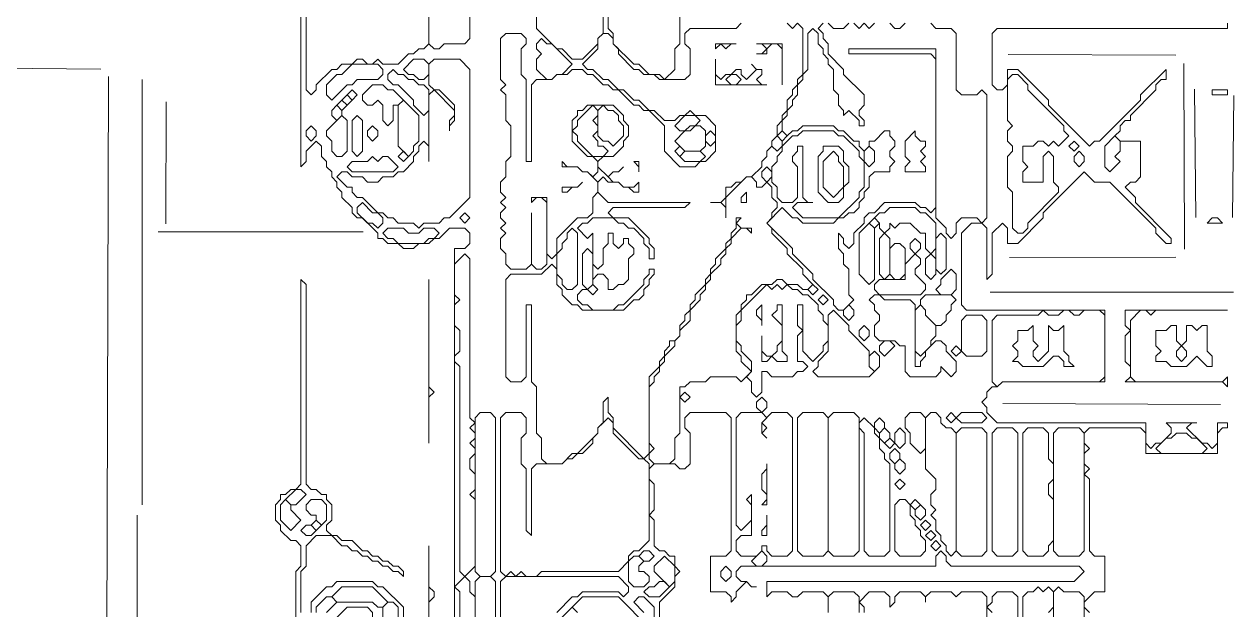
# Model space of a CAD drawing. Extents: x 10 to 1971, y 11 to 1392.
# Drawn here: x 1306.9 to 1543.2, y 693.5 to 807.8 of the extents above; entities that cross this region are included whole.
import ezdxf

# ---------------------------------------------------------------- set-up
doc = ezdxf.new("R2010")
doc.units = 0
for name, color, linetype, lineweight in [('RESIDUAL_GRAPHIC', 3, 'Continuous', 0), ('TRACE_CURVE', 6, 'Continuous', 0), ('TRACE_STRAIGHT', 5, 'Continuous', 0), ('TRACE_TEXT_SYMBOL', 6, 'Continuous', 0)]:
    doc.layers.add(name, color=color, linetype=linetype, lineweight=lineweight)

msp = doc.modelspace()

# ---------------------------------------------------------------- linework, layer by layer
at = {"layer": 'RESIDUAL_GRAPHIC', "color": 3}
for points in [[(1361, 827), (1361, 780), (1362, 781), (1362, 783), (1364, 785), (1365, 784), (1365, 782), (1366, 781), (1366, 780), (1367, 779), (1367, 778), (1368, 777), (1368, 776), (1369, 775), (1369, 774), (1371, 772), (1371, 771), (1372, 770), (1373, 770), (1376, 767), (1376, 766), (1377, 766), (1378, 765), (1380, 765), (1381, 764), (1383, 764), (1384, 765), (1386, 765), (1387, 766), (1388, 766), (1390, 768), (1393, 768), (1394, 767), (1394, 765), (1393, 764), (1391, 764), (1391, 687)], [(1386, 815), (1386, 804), (1385, 803), (1384, 803), (1383, 802), (1382, 802), (1380, 800), (1377, 800), (1376, 801), (1375, 800), (1374, 800)], [(1435, 813), (1435, 804), (1434, 803), (1434, 799), (1432, 797), (1431, 798), (1429, 798), (1427, 800), (1426, 800), (1422, 804), (1422, 806), (1421, 807), (1421, 810)], [(1374, 800), (1373, 801), (1372, 801), (1371, 800), (1369, 800), (1368, 799), (1367, 799), (1364, 796), (1364, 795), (1363, 794), (1362, 795), (1362, 812)], [(1419, 805), (1419, 804), (1416, 801), (1414, 801), (1412, 803), (1411, 803), (1407, 807), (1407, 812)], [(1420, 810), (1420, 806), (1419, 805)], [(1406, 761), (1405, 760), (1402, 760), (1401, 761), (1401, 763), (1400, 764), (1400, 766), (1401, 767), (1400, 768), (1401, 769), (1400, 770), (1400, 771), (1401, 772), (1400, 773), (1401, 774), (1400, 775), (1400, 777), (1401, 778), (1401, 781), (1402, 782), (1402, 788), (1401, 789), (1401, 794), (1400, 795), (1401, 796), (1400, 797), (1400, 805), (1401, 806), (1404, 806), (1405, 805), (1405, 804), (1404, 803), (1404, 798), (1405, 797), (1405, 781), (1406, 781), (1406, 796), (1407, 797), (1410, 797), (1411, 798), (1413, 798), (1414, 799), (1416, 799), (1417, 798), (1418, 798), (1420, 796), (1421, 796), (1422, 795), (1423, 795), (1426, 792), (1427, 792), (1428, 791), (1429, 791), (1432, 788), (1432, 783), (1435, 780), (1438, 780), (1439, 781), (1440, 781), (1442, 783), (1442, 788), (1440, 790), (1438, 790), (1437, 791)], [(1437, 791), (1436, 790), (1435, 790), (1434, 789), (1432, 789), (1430, 791), (1429, 791), (1427, 793), (1426, 793), (1424, 795), (1423, 795), (1421, 797), (1420, 797), (1418, 799), (1417, 799), (1416, 800), (1419, 803), (1419, 805), (1420, 806), (1421, 806), (1422, 805), (1422, 804), (1423, 803), (1423, 802), (1426, 799), (1427, 799), (1428, 798), (1430, 798), (1431, 797), (1436, 797), (1437, 798), (1437, 803), (1436, 804), (1436, 806), (1437, 807), (1446, 807), (1447, 808)], [(1456, 808), (1457, 807), (1458, 808), (1459, 807), (1459, 798), (1458, 797), (1458, 796), (1457, 795), (1457, 794), (1456, 793), (1456, 791), (1455, 790), (1455, 789), (1454, 788), (1454, 786), (1453, 785), (1453, 784), (1452, 783), (1452, 782), (1451, 781)], [(1465, 753), (1465, 754), (1461, 758), (1461, 759), (1457, 763), (1457, 764), (1452, 769), (1455, 772), (1457, 770), (1458, 770), (1459, 769), (1465, 769), (1466, 770), (1467, 770), (1468, 771), (1469, 771), (1470, 772), (1470, 773), (1471, 774), (1471, 775), (1472, 776), (1472, 778), (1473, 779), (1476, 779), (1476, 780), (1477, 781), (1476, 782), (1476, 783), (1477, 784), (1477, 785), (1476, 786), (1476, 787), (1475, 787), (1473, 785), (1472, 785), (1472, 784), (1471, 783), (1470, 784), (1470, 785), (1469, 785), (1467, 787), (1466, 787), (1465, 788), (1459, 788), (1458, 787), (1457, 787), (1456, 786), (1455, 787), (1455, 789), (1456, 790), (1456, 791), (1457, 792), (1457, 793), (1458, 794), (1458, 796), (1459, 797), (1459, 798), (1460, 799), (1460, 806), (1461, 807), (1462, 806), (1462, 804), (1463, 803), (1463, 802)], [(1462, 807), (1463, 808)], [(1463, 802), (1464, 801), (1464, 800), (1465, 799), (1465, 795), (1466, 794), (1466, 792), (1467, 791), (1467, 790), (1468, 791), (1470, 789), (1470, 788), (1471, 788), (1471, 789), (1470, 790), (1470, 791), (1471, 792), (1471, 794), (1467, 798), (1467, 799), (1464, 802), (1464, 804), (1463, 805), (1463, 806), (1462, 807)], [(1464, 808), (1465, 807), (1467, 807), (1468, 808)], [(1484, 808), (1485, 807), (1488, 807), (1489, 806), (1489, 795), (1490, 794), (1493, 794), (1494, 795), (1495, 794), (1495, 770), (1494, 769), (1493, 770), (1490, 770), (1489, 769), (1489, 767), (1488, 766), (1487, 767), (1487, 768), (1485, 770), (1485, 803), (1468, 803), (1468, 802), (1484, 802), (1485, 801), (1485, 772), (1484, 771), (1483, 772), (1482, 772), (1481, 773), (1475, 773), (1473, 771), (1472, 771), (1471, 770), (1471, 769), (1469, 767), (1469, 765), (1468, 764), (1467, 765), (1467, 766), (1466, 767), (1466, 764), (1467, 763), (1467, 761), (1468, 760), (1468, 755), (1469, 754), (1467, 752), (1466, 752), (1465, 753)], [(1469, 808), (1470, 807), (1471, 808), (1472, 807), (1473, 808)], [(1476, 808), (1477, 807), (1478, 807), (1479, 808)], [(1525, 778), (1525, 785), (1521, 785), (1520, 786), (1521, 787), (1521, 788), (1522, 789), (1523, 789), (1523, 790), (1528, 795), (1528, 796), (1529, 797), (1530, 797), (1530, 799), (1525, 794), (1525, 793), (1517, 785), (1516, 785), (1515, 784), (1507, 792), (1507, 793), (1501, 799), (1499, 799), (1499, 796), (1498, 795), (1497, 795), (1496, 796), (1496, 806), (1497, 807), (1542, 807), (1542, 808)], [(1426, 776), (1424, 776), (1423, 777), (1422, 777), (1421, 778), (1422, 779), (1423, 779), (1424, 780), (1423, 779), (1422, 779), (1421, 778), (1419, 780), (1419, 781), (1420, 782), (1422, 782), (1424, 784), (1424, 785), (1425, 786), (1425, 788), (1424, 789), (1424, 790), (1422, 792), (1417, 792), (1416, 791), (1415, 791), (1415, 790), (1414, 789), (1414, 785), (1417, 782), (1418, 782), (1419, 781), (1419, 779), (1418, 778), (1417, 779), (1416, 779), (1415, 780), (1413, 780), (1412, 781), (1412, 780), (1415, 780), (1416, 779), (1417, 779), (1419, 777), (1419, 775), (1418, 774), (1418, 771), (1417, 770), (1415, 770), (1411, 766), (1411, 763), (1410, 762), (1409, 763), (1409, 774), (1406, 774), (1406, 773), (1407, 774), (1408, 774), (1409, 773), (1409, 761), (1408, 760), (1407, 760), (1406, 761), (1406, 771), (1406, 761)], [(1451, 781), (1451, 780), (1449, 778), (1448, 778), (1447, 777), (1446, 777), (1445, 776), (1444, 776), (1444, 774), (1443, 773), (1441, 773), (1443, 773), (1444, 772), (1444, 770), (1444, 774), (1448, 778), (1449, 778), (1450, 777), (1450, 776), (1451, 776), (1452, 777), (1453, 776), (1453, 774), (1454, 773), (1454, 772), (1453, 771), (1453, 770), (1452, 769), (1453, 768), (1453, 767), (1456, 764), (1456, 763), (1459, 760), (1459, 759), (1461, 757), (1460, 756), (1459, 756), (1458, 757), (1456, 757), (1455, 758), (1454, 758), (1453, 757), (1451, 757), (1449, 755), (1448, 755), (1448, 754), (1447, 753), (1447, 752), (1446, 751), (1446, 744), (1447, 743), (1447, 742), (1449, 740), (1447, 738), (1446, 739), (1441, 739), (1440, 738), (1437, 738), (1436, 737), (1435, 737), (1435, 728), (1434, 727), (1434, 723), (1433, 722)], [(1419, 756), (1418, 757), (1418, 758), (1419, 759), (1420, 759), (1421, 758), (1421, 756), (1422, 756), (1423, 757), (1424, 757), (1425, 758), (1425, 762), (1426, 763), (1426, 764), (1425, 765), (1425, 766), (1424, 766), (1424, 765), (1423, 764), (1422, 765), (1422, 767), (1421, 767), (1421, 765), (1420, 764), (1420, 761), (1419, 760), (1418, 761), (1418, 767), (1417, 766), (1415, 768), (1416, 769), (1417, 769), (1418, 770), (1422, 770), (1423, 769), (1424, 769), (1425, 768), (1426, 768), (1428, 766), (1428, 765), (1429, 764), (1429, 762), (1430, 762), (1430, 764), (1429, 765), (1429, 766), (1425, 770), (1422, 770), (1421, 771), (1422, 772), (1436, 772), (1437, 773), (1421, 773), (1419, 775), (1419, 777), (1420, 778), (1421, 777), (1423, 777), (1424, 776), (1425, 776), (1426, 775), (1427, 775), (1427, 777), (1426, 776)], [(1525, 729), (1526, 728), (1526, 724), (1540, 724), (1540, 728), (1541, 729), (1542, 729), (1542, 730), (1540, 730), (1540, 726), (1539, 725), (1538, 726), (1537, 726), (1534, 729), (1535, 730), (1536, 730), (1530, 730), (1531, 729), (1531, 728), (1529, 726), (1528, 726), (1527, 725), (1526, 726), (1526, 730), (1497, 730), (1495, 732), (1495, 733), (1494, 734), (1495, 735), (1495, 736), (1496, 737), (1497, 737), (1498, 738), (1518, 738), (1518, 752), (1491, 752), (1490, 753), (1490, 767), (1492, 769), (1494, 769), (1495, 768), (1495, 758), (1496, 759), (1496, 767), (1498, 769), (1499, 768), (1499, 765), (1501, 765), (1506, 770), (1506, 771), (1514, 779), (1516, 777), (1519, 777), (1528, 768), (1528, 767), (1530, 765), (1531, 765), (1531, 766), (1524, 773), (1524, 774), (1522, 776), (1523, 777), (1524, 777), (1525, 778)], [(1433, 722), (1430, 722), (1429, 723), (1429, 724), (1430, 725), (1429, 726), (1429, 737), (1430, 738), (1430, 739), (1431, 740), (1431, 741), (1432, 742), (1432, 743), (1434, 745), (1434, 746), (1435, 747), (1435, 748), (1437, 750), (1437, 752), (1439, 754), (1439, 755), (1440, 756), (1440, 757), (1441, 758), (1441, 759), (1443, 761), (1443, 762), (1444, 763), (1444, 764), (1445, 765), (1445, 766), (1447, 768), (1448, 768), (1449, 767), (1449, 768), (1447, 768), (1446, 769), (1447, 770), (1446, 770), (1446, 768), (1445, 767), (1445, 766), (1444, 765), (1444, 764), (1442, 762), (1442, 761), (1441, 760), (1441, 759), (1440, 758), (1440, 757), (1438, 755), (1438, 754), (1437, 753), (1437, 752), (1436, 751), (1436, 750), (1435, 749), (1435, 747), (1434, 746), (1433, 746), (1433, 745), (1432, 744), (1432, 743), (1431, 742)], [(1431, 742), (1431, 741), (1429, 739), (1429, 724), (1428, 723), (1422, 729), (1422, 731), (1421, 732), (1421, 735), (1420, 734), (1420, 730), (1419, 729), (1419, 728), (1415, 724), (1414, 724), (1412, 722), (1409, 722), (1408, 723), (1408, 727), (1407, 728), (1407, 737), (1406, 738), (1406, 753), (1405, 753), (1405, 739), (1404, 738), (1402, 738), (1401, 739), (1401, 758), (1402, 759), (1408, 759), (1410, 761), (1411, 760), (1411, 757), (1412, 756), (1412, 755), (1414, 753), (1415, 753), (1416, 752), (1424, 752), (1426, 754), (1427, 754), (1428, 755), (1428, 756), (1429, 757), (1429, 758), (1430, 759), (1430, 760), (1429, 760), (1429, 759), (1428, 758), (1428, 757), (1424, 753), (1423, 753), (1422, 752), (1418, 752), (1417, 753), (1416, 753), (1415, 754), (1415, 755), (1416, 756), (1417, 756), (1418, 755), (1419, 756)], [(1429, 721), (1430, 722), (1434, 722), (1435, 721), (1436, 721), (1437, 722), (1437, 728), (1436, 729), (1436, 731), (1437, 732), (1444, 732), (1445, 731), (1445, 705), (1444, 704), (1441, 704), (1441, 697), (1444, 697), (1445, 696), (1445, 695), (1446, 696), (1446, 697), (1448, 699), (1449, 698), (1450, 698), (1449, 698), (1448, 699), (1447, 699), (1446, 700), (1446, 701), (1447, 702), (1485, 702), (1485, 704), (1486, 705), (1487, 704), (1487, 703), (1488, 702), (1513, 702), (1514, 701), (1512, 699), (1452, 699), (1452, 696), (1453, 697), (1456, 697), (1457, 696), (1458, 696), (1459, 697), (1463, 697), (1464, 696), (1464, 693), (1464, 696), (1465, 697), (1469, 697), (1470, 696), (1470, 693)], [(1515, 693), (1514, 694), (1514, 695), (1516, 697), (1518, 697), (1518, 704), (1516, 704), (1515, 705), (1515, 719), (1514, 720), (1515, 721), (1514, 722), (1514, 724), (1515, 725), (1514, 726), (1514, 728), (1515, 729), (1525, 729)], [(1431, 691), (1431, 695), (1434, 698), (1434, 700), (1435, 701), (1434, 702), (1434, 704), (1433, 704), (1432, 705), (1431, 705), (1430, 706), (1430, 711), (1429, 712), (1430, 713), (1430, 718), (1429, 719), (1429, 721)], [(1392, 689), (1392, 697), (1391, 698), (1393, 700), (1394, 699), (1394, 697), (1395, 696), (1395, 688), (1395, 699), (1396, 700), (1398, 700), (1399, 699), (1399, 692)], [(1400, 689), (1400, 699), (1401, 700), (1423, 700), (1425, 698), (1425, 697), (1424, 696), (1423, 697), (1416, 697), (1415, 696), (1414, 696), (1411, 693)], [(1502, 691), (1502, 696), (1503, 697), (1504, 697), (1505, 698), (1506, 697), (1507, 698), (1508, 697), (1508, 694), (1507, 693)], [(1508, 692), (1508, 697), (1509, 698), (1510, 697), (1513, 697), (1514, 696), (1514, 686)], [(1415, 693), (1414, 694), (1416, 696), (1423, 696), (1429, 690)], [(1428, 693), (1426, 695), (1427, 696), (1428, 696), (1430, 694), (1430, 692)], [(1471, 693), (1471, 694), (1470, 695), (1472, 697), (1475, 697), (1476, 696), (1476, 694), (1477, 695), (1477, 696), (1478, 697)], [(1478, 697), (1482, 697), (1483, 696), (1483, 695), (1483, 696), (1484, 697), (1488, 697), (1489, 696), (1490, 697), (1494, 697), (1495, 696), (1495, 690)], [(1496, 693), (1495, 694), (1496, 695), (1496, 696), (1497, 697), (1500, 697), (1501, 696), (1501, 689)], [(1411, 691), (1414, 694), (1415, 693)]]:
    msp.add_lwpolyline(points, dxfattribs=at)
for points in [[(1388, 816), (1389, 817), (1390, 817), (1391, 816), (1392, 816), (1394, 814), (1394, 805), (1393, 804), (1389, 804), (1388, 803), (1387, 803), (1386, 804), (1386, 815), (1387, 816)], [(1407, 804), (1408, 805), (1409, 804), (1410, 804), (1414, 800), (1412, 798), (1411, 798), (1410, 797), (1409, 797), (1407, 799), (1407, 801), (1408, 802), (1407, 803)], [(1386, 800), (1387, 801), (1392, 801), (1394, 799), (1394, 774), (1390, 770), (1389, 770), (1388, 769), (1385, 769), (1384, 768), (1383, 769), (1380, 769), (1379, 770), (1378, 770), (1377, 771), (1376, 771), (1373, 774), (1372, 774), (1371, 775), (1371, 776), (1370, 776), (1368, 778), (1369, 779), (1370, 779), (1371, 778), (1373, 778), (1374, 777), (1376, 777), (1377, 778), (1379, 778), (1380, 779), (1381, 779), (1383, 781), (1383, 782), (1384, 783), (1384, 784), (1385, 785), (1386, 784), (1386, 781), (1386, 794), (1387, 795), (1391, 791), (1391, 790), (1390, 789), (1390, 787), (1390, 788), (1391, 789), (1391, 792), (1388, 795), (1387, 795), (1386, 796)], [(1383, 801), (1385, 801), (1386, 800), (1386, 798), (1385, 797), (1384, 797), (1383, 798), (1382, 798), (1381, 799)], [(1371, 800), (1376, 800), (1377, 799), (1377, 798), (1376, 797), (1372, 797), (1371, 796), (1370, 796), (1367, 793), (1366, 794), (1366, 796), (1368, 798), (1369, 798)], [(1378, 798), (1379, 799), (1380, 798), (1381, 798), (1382, 797), (1383, 797), (1384, 796), (1385, 796), (1386, 795), (1386, 791), (1385, 790), (1383, 792), (1383, 793), (1380, 796), (1379, 796), (1378, 797)], [(1499, 797), (1500, 798), (1501, 798), (1503, 796), (1503, 795), (1510, 788), (1510, 787), (1511, 786), (1509, 784), (1508, 785), (1507, 784), (1506, 785), (1505, 785), (1504, 784), (1502, 784), (1502, 781), (1503, 780), (1502, 779), (1502, 777), (1506, 777), (1506, 782), (1507, 783), (1508, 782), (1508, 777), (1509, 776), (1509, 775), (1503, 769), (1503, 768), (1502, 767), (1501, 767), (1500, 768), (1500, 775), (1499, 776), (1499, 782), (1500, 783), (1500, 784), (1499, 785), (1499, 787), (1500, 788), (1499, 789)], [(1369, 793), (1370, 794), (1371, 793), (1370, 792)], [(1370, 794), (1371, 795), (1372, 794), (1371, 793)], [(1375, 796), (1377, 796), (1378, 795), (1379, 795), (1381, 793), (1380, 792), (1379, 792), (1379, 789), (1378, 788), (1377, 789), (1377, 792), (1376, 793), (1375, 792), (1374, 792), (1373, 793), (1373, 794)], [(1367, 791), (1368, 792), (1369, 791), (1369, 790), (1368, 789), (1367, 790)], [(1368, 792), (1369, 793), (1370, 792), (1369, 791)], [(1380, 792), (1381, 793), (1384, 790), (1384, 785), (1383, 784), (1383, 783), (1382, 782), (1380, 784)], [(1418, 792), (1419, 791), (1419, 790), (1418, 789), (1419, 788), (1419, 787), (1418, 786), (1419, 785), (1419, 784), (1420, 784), (1421, 783), (1420, 782), (1418, 782), (1415, 785), (1415, 786), (1414, 787), (1415, 788), (1415, 789)], [(1419, 791), (1420, 792), (1421, 791), (1422, 791), (1423, 790), (1423, 789), (1424, 788), (1424, 786), (1422, 784), (1421, 785), (1420, 785), (1419, 786)], [(1369, 790), (1370, 789), (1370, 783), (1369, 782), (1368, 782), (1367, 783), (1367, 785), (1366, 786), (1366, 787)], [(1371, 789), (1372, 790), (1373, 789), (1373, 783), (1372, 782), (1371, 783)], [(1436, 790), (1438, 790), (1439, 789), (1438, 788), (1437, 788), (1436, 787), (1435, 787), (1434, 788)], [(1362, 787), (1363, 788), (1364, 787), (1364, 786), (1363, 785), (1362, 786)], [(1374, 787), (1375, 788), (1376, 787), (1376, 786), (1375, 785), (1374, 786)], [(1437, 787), (1438, 788), (1439, 788), (1440, 787), (1440, 784), (1439, 783), (1436, 783), (1434, 785), (1436, 787)], [(1440, 786), (1441, 787), (1442, 786), (1442, 785), (1441, 784), (1440, 785)], [(1458, 786), (1459, 787), (1465, 787), (1466, 786), (1467, 786), (1470, 783), (1470, 782), (1471, 781), (1471, 776), (1470, 775), (1470, 774), (1466, 770), (1459, 770), (1457, 772), (1458, 773), (1461, 773), (1460, 773), (1459, 774), (1459, 784), (1458, 784), (1458, 783), (1457, 782), (1457, 781), (1458, 780), (1458, 774), (1457, 773), (1455, 773), (1454, 774), (1454, 776), (1453, 777), (1453, 780), (1454, 781), (1454, 782), (1455, 783), (1455, 784), (1457, 786)], [(1454, 786), (1455, 787), (1456, 786), (1455, 785)], [(1453, 785), (1454, 786), (1455, 785), (1455, 784), (1454, 783), (1453, 784)], [(1511, 784), (1512, 785), (1513, 784), (1512, 783)], [(1520, 786), (1521, 785), (1521, 783), (1520, 782), (1521, 781), (1519, 779), (1518, 780), (1518, 784)], [(1380, 782), (1381, 783), (1382, 782), (1381, 781)], [(1434, 783), (1435, 784), (1436, 783), (1435, 782)], [(1435, 782), (1436, 783), (1439, 783), (1440, 782), (1439, 781), (1436, 781)], [(1471, 783), (1472, 784), (1473, 783), (1473, 781), (1472, 780), (1471, 781)], [(1512, 782), (1513, 783), (1514, 782), (1514, 781), (1513, 780), (1512, 781)], [(1374, 781), (1375, 782), (1376, 781), (1377, 782), (1378, 782), (1380, 780), (1379, 779), (1371, 779), (1370, 780), (1371, 781)], [(1451, 779), (1452, 780), (1453, 779), (1453, 778), (1452, 777), (1451, 778)], [(1372, 772), (1373, 773), (1375, 771), (1376, 771), (1377, 770), (1377, 769), (1376, 768), (1375, 769), (1374, 769), (1372, 771)], [(1392, 770), (1393, 771), (1394, 770), (1393, 769)], [(1475, 771), (1476, 772), (1481, 772), (1482, 771), (1483, 771), (1485, 769), (1485, 764), (1484, 763), (1483, 764), (1483, 767), (1482, 767), (1480, 769), (1478, 769), (1477, 768), (1476, 769), (1476, 768), (1475, 767), (1474, 768), (1474, 769), (1473, 770), (1474, 771)], [(1377, 767), (1378, 768), (1381, 768), (1382, 767), (1384, 767), (1385, 768), (1387, 768), (1388, 767), (1387, 766), (1386, 766), (1385, 765), (1380, 765), (1379, 766), (1378, 766)], [(1413, 767), (1414, 768), (1415, 767), (1415, 757), (1414, 756), (1413, 756), (1412, 757), (1412, 758), (1411, 759), (1411, 763), (1412, 764), (1412, 765), (1413, 766)], [(1472, 769), (1473, 768), (1473, 758), (1472, 757), (1470, 759), (1470, 767)], [(1472, 769), (1473, 770), (1474, 769), (1473, 768)], [(1474, 766), (1475, 767), (1476, 766), (1476, 759), (1475, 758), (1474, 759)], [(1480, 765), (1481, 766), (1482, 765), (1482, 764), (1481, 763), (1480, 764)], [(1485, 766), (1486, 767), (1487, 766), (1487, 760), (1486, 759), (1485, 760)], [(1416, 763), (1417, 764), (1418, 763), (1418, 757), (1417, 756), (1416, 757)], [(1476, 764), (1477, 765), (1478, 765), (1479, 764), (1479, 759), (1478, 758), (1477, 758), (1476, 759)], [(1393, 763), (1394, 762), (1394, 731), (1395, 730), (1394, 729), (1395, 728), (1395, 727), (1394, 726), (1395, 725), (1395, 724), (1394, 723), (1394, 721), (1395, 720), (1395, 717), (1394, 716), (1395, 715), (1395, 702), (1393, 700), (1392, 701), (1392, 741), (1391, 742), (1391, 743), (1392, 744), (1392, 748), (1391, 749), (1391, 753), (1392, 754), (1391, 755), (1391, 761)], [(1481, 763), (1482, 762), (1482, 761), (1481, 760), (1481, 759), (1483, 757), (1483, 756), (1482, 755), (1474, 755), (1473, 756), (1473, 757), (1474, 758), (1479, 758), (1479, 761)], [(1483, 762), (1484, 763), (1485, 762), (1485, 759), (1484, 758), (1483, 759)], [(1488, 760), (1489, 759), (1489, 756), (1488, 755), (1486, 755), (1485, 756), (1486, 757), (1486, 758)], [(1452, 757), (1453, 756), (1454, 757), (1455, 756), (1456, 757), (1457, 756), (1458, 756), (1459, 755), (1460, 755), (1462, 753), (1462, 752), (1463, 751), (1463, 750), (1464, 749), (1464, 746), (1463, 745), (1463, 744), (1461, 742), (1459, 744), (1459, 753), (1458, 753), (1458, 749), (1459, 748), (1458, 747), (1458, 742), (1459, 742), (1460, 741), (1459, 740), (1458, 740), (1457, 739), (1453, 739), (1452, 740), (1451, 740), (1451, 736), (1450, 735), (1449, 736), (1449, 738), (1448, 739), (1449, 740), (1449, 742), (1447, 744), (1447, 745), (1446, 746), (1446, 749), (1447, 750), (1447, 752)], [(1460, 756), (1461, 757), (1462, 756), (1461, 755)], [(1462, 754), (1463, 755), (1464, 754), (1463, 753)], [(1472, 754), (1473, 755), (1474, 755), (1475, 754), (1480, 754), (1481, 753), (1481, 741), (1482, 741), (1482, 742), (1483, 743), (1483, 744), (1485, 746), (1486, 746), (1487, 745), (1487, 744), (1489, 742), (1489, 740), (1488, 739), (1486, 741), (1486, 740), (1485, 739), (1480, 739), (1479, 740), (1479, 745), (1478, 745), (1477, 746), (1474, 746), (1473, 747), (1473, 749), (1474, 750), (1474, 751), (1473, 752), (1473, 753)], [(1482, 754), (1483, 755), (1488, 755), (1489, 754), (1488, 753), (1488, 752), (1487, 751), (1487, 750), (1486, 749), (1485, 749), (1483, 751), (1483, 752), (1482, 753)], [(1464, 751), (1465, 752), (1468, 749), (1468, 748), (1472, 744), (1472, 741), (1473, 740), (1472, 739), (1462, 739), (1461, 740), (1462, 741), (1462, 742), (1464, 744)], [(1467, 752), (1468, 753), (1469, 752), (1469, 751), (1468, 750), (1467, 751)], [(1481, 752), (1482, 753), (1483, 752), (1483, 751), (1485, 749), (1485, 747), (1484, 746), (1484, 745), (1482, 743), (1481, 744)], [(1505, 751), (1506, 752), (1507, 751), (1509, 751), (1510, 752), (1511, 752), (1512, 751), (1513, 751), (1514, 752), (1517, 752), (1518, 751), (1518, 739), (1517, 738), (1498, 738), (1497, 737), (1496, 738), (1496, 750), (1497, 751)], [(1470, 748), (1471, 749), (1472, 748), (1472, 747), (1471, 746), (1470, 747)], [(1490, 750), (1491, 751), (1494, 751), (1495, 750), (1495, 744), (1494, 743), (1491, 743), (1490, 744)], [(1474, 745), (1475, 746), (1476, 746), (1477, 745), (1475, 743), (1474, 744)], [(1488, 744), (1489, 745), (1490, 744), (1489, 743)], [(1472, 743), (1473, 744), (1474, 743), (1474, 741), (1473, 740), (1472, 741)], [(1435, 735), (1436, 736), (1437, 735), (1436, 734)], [(1450, 734), (1451, 735), (1452, 734), (1452, 733), (1451, 732), (1450, 733)], [(1395, 731), (1396, 732), (1398, 732), (1399, 731), (1399, 701), (1398, 700), (1396, 700), (1395, 701)], [(1400, 731), (1401, 732), (1404, 732), (1405, 731), (1405, 728), (1404, 727), (1404, 722), (1405, 721), (1405, 709), (1406, 708), (1406, 721), (1407, 722), (1412, 722), (1413, 723), (1414, 723), (1415, 724), (1416, 724), (1418, 726), (1418, 727), (1419, 728), (1419, 729), (1421, 731), (1422, 730), (1422, 728), (1427, 723), (1428, 723), (1429, 722), (1429, 707), (1427, 705), (1426, 705), (1425, 704), (1425, 703), (1423, 701), (1408, 701), (1407, 700), (1405, 700), (1404, 701), (1403, 700), (1402, 701), (1401, 700), (1400, 701)], [(1446, 731), (1447, 732), (1451, 732), (1452, 731), (1451, 730), (1451, 728), (1452, 727), (1451, 728), (1452, 729), (1451, 730), (1453, 732), (1456, 732), (1457, 731), (1457, 705), (1456, 704), (1453, 704), (1452, 705), (1452, 706), (1451, 706), (1451, 705), (1450, 704), (1447, 704), (1446, 705), (1446, 707), (1447, 708), (1449, 708), (1449, 716), (1448, 715), (1449, 714), (1449, 711), (1447, 709), (1446, 710)], [(1458, 731), (1459, 732), (1463, 732), (1464, 731), (1464, 705), (1463, 704), (1459, 704), (1458, 705)], [(1464, 731), (1465, 732), (1469, 732), (1470, 731), (1470, 705), (1469, 704), (1465, 704), (1464, 705)], [(1470, 730), (1471, 731), (1473, 729), (1473, 728), (1474, 727), (1474, 725), (1475, 724), (1475, 723), (1476, 722), (1476, 705), (1475, 704), (1472, 704), (1471, 705), (1471, 728), (1470, 729)], [(1473, 730), (1474, 731), (1475, 730), (1475, 729), (1474, 728), (1473, 729)], [(1479, 731), (1480, 732), (1482, 732), (1483, 731), (1483, 725), (1482, 724), (1480, 726), (1480, 728), (1479, 729)], [(1483, 731), (1484, 732), (1485, 732), (1486, 731), (1486, 730), (1487, 729), (1488, 729), (1489, 728), (1489, 705), (1488, 704), (1487, 705), (1487, 706), (1486, 707), (1486, 708), (1485, 709), (1485, 711), (1484, 712), (1485, 713), (1484, 714), (1484, 716), (1485, 717), (1485, 719), (1483, 721)], [(1487, 731), (1488, 732), (1489, 731), (1488, 730)], [(1489, 731), (1490, 732), (1494, 732), (1495, 731), (1494, 730), (1490, 730)], [(1474, 728), (1475, 729), (1476, 728), (1476, 727), (1475, 726), (1474, 727)], [(1477, 728), (1478, 729), (1479, 728), (1479, 726), (1478, 725), (1477, 726)], [(1489, 728), (1490, 729), (1494, 729), (1495, 728), (1495, 705), (1494, 704), (1490, 704), (1489, 705)], [(1496, 728), (1497, 729), (1500, 729), (1501, 728), (1501, 705), (1500, 704), (1497, 704), (1496, 705)], [(1502, 728), (1503, 729), (1506, 729), (1507, 728), (1507, 723), (1508, 722), (1508, 719), (1507, 718), (1507, 716), (1508, 715), (1508, 707), (1507, 706), (1507, 705), (1506, 704), (1503, 704), (1502, 705)], [(1508, 728), (1509, 729), (1513, 729), (1514, 728), (1514, 705), (1513, 704), (1509, 704), (1508, 705)], [(1531, 727), (1532, 728), (1534, 728), (1535, 727), (1536, 727), (1538, 725), (1537, 724), (1529, 724), (1528, 725), (1530, 727)], [(1475, 726), (1476, 727), (1477, 726), (1476, 725)], [(1476, 724), (1477, 725), (1478, 724), (1478, 723), (1477, 722), (1476, 723)], [(1477, 722), (1478, 723), (1479, 722), (1479, 721), (1478, 720), (1477, 721)], [(1477, 718), (1478, 719), (1479, 718), (1478, 717)], [(1477, 714), (1478, 715), (1479, 715), (1480, 714), (1480, 712), (1481, 711), (1481, 710), (1482, 709), (1482, 708), (1483, 707), (1483, 705), (1482, 704), (1478, 704), (1477, 705)], [(1480, 714), (1481, 715), (1482, 714), (1481, 713)], [(1481, 713), (1482, 714), (1483, 713), (1483, 712), (1482, 711), (1481, 712)], [(1482, 710), (1483, 711), (1484, 710), (1483, 709)], [(1483, 708), (1484, 709), (1485, 708), (1484, 707)], [(1484, 706), (1485, 707), (1486, 706), (1485, 705)], [(1427, 704), (1428, 705), (1429, 705), (1430, 704), (1429, 703), (1428, 703)], [(1451, 705), (1452, 704), (1452, 703), (1451, 702), (1450, 702), (1449, 703)], [(1425, 703), (1426, 704), (1427, 704), (1428, 703), (1427, 702), (1427, 701), (1428, 701), (1429, 700), (1429, 699), (1428, 698), (1426, 698), (1425, 699)], [(1432, 704), (1434, 702), (1434, 699), (1433, 698), (1430, 701), (1430, 702)], [(1443, 701), (1444, 702), (1445, 701), (1445, 700), (1444, 699), (1443, 700)], [(1430, 698), (1431, 699), (1432, 699), (1433, 698), (1431, 696), (1429, 696), (1428, 697), (1429, 698)]]:
    msp.add_lwpolyline(points, close=True, dxfattribs=at)
at = {"layer": 'TRACE_CURVE', "color": 6}
for points in [[(1361, 758), (1361, 718), (1360, 717), (1359, 717), (1358, 716), (1357, 716), (1357, 715), (1356, 714), (1356, 711), (1357, 710), (1357, 709), (1359, 707), (1360, 707), (1361, 706), (1361, 702), (1360, 701), (1360, 687)], [(1361, 693), (1361, 701), (1362, 702), (1362, 706), (1364, 708), (1367, 708), (1369, 706), (1370, 706), (1371, 705), (1372, 705), (1373, 704), (1374, 704), (1375, 703), (1376, 703), (1377, 702), (1378, 702), (1379, 701), (1380, 701), (1381, 700), (1381, 701), (1380, 702), (1379, 702), (1378, 703), (1377, 703), (1376, 704), (1375, 704), (1374, 705), (1373, 705), (1371, 707), (1369, 707), (1368, 708), (1367, 708), (1366, 709), (1366, 710), (1367, 711), (1367, 714), (1366, 715), (1366, 716), (1365, 716), (1364, 717), (1363, 717), (1362, 718), (1362, 757), (1361, 758)], [(1367, 698), (1366, 698), (1363, 695), (1363, 693)], [(1381, 690), (1381, 694), (1377, 698), (1376, 698), (1375, 699), (1368, 699), (1367, 698)], [(1364, 693), (1364, 694), (1366, 696), (1367, 696), (1368, 695), (1366, 693)], [(1377, 687), (1377, 694), (1378, 695), (1379, 695), (1380, 694), (1380, 692)]]:
    msp.add_lwpolyline(points, dxfattribs=at)
for points in [[(1360, 717), (1361, 717), (1362, 716), (1360, 714), (1359, 714), (1358, 715)], [(1357, 714), (1358, 715), (1359, 714), (1359, 713), (1361, 711), (1359, 709), (1357, 711)], [(1362, 714), (1363, 715), (1365, 715), (1366, 714), (1366, 711), (1365, 710), (1364, 711), (1364, 712), (1363, 712), (1362, 713)], [(1361, 709), (1362, 710), (1363, 710), (1364, 709), (1363, 708), (1362, 708)], [(1363, 710), (1364, 711), (1365, 710), (1364, 709)], [(1369, 698), (1375, 698), (1378, 695), (1377, 694), (1376, 694), (1375, 695), (1368, 695), (1367, 696)], [(1370, 694), (1374, 694), (1375, 693), (1375, 690), (1374, 689), (1370, 689), (1368, 691), (1368, 692)]]:
    msp.add_lwpolyline(points, close=True, dxfattribs=at)
at = {"layer": 'TRACE_STRAIGHT', "color": 5}
for p, q in [((1499.12, 801.89), (1531.88, 801.8)), ((1289.37, 799.39), (1321.88, 799.04)), ((1533.48, 800.13), (1533.59, 763.87)), ((1322.94, 623.88), (1323.39, 797.62)), ((1330, 797), (1330, 714)), ((1535.54, 795.12), (1535.81, 770.11)), ((1334.61, 768.87), (1334.69, 792.63)), ((1542.94, 770.11), (1543.21, 793.87)), ((1333.12, 767.25), (1373.13, 767.3)), ((1499.37, 762.27), (1531.88, 762.35)), ((1495.62, 755.53), (1543.13, 755.49)), ((1498.12, 733.79), (1540.63, 733.59))]:
    msp.add_line(p, q, dxfattribs=at)
at = {"layer": 'TRACE_TEXT_SYMBOL', "color": 6}
for points in [[(1442, 804), (1442, 803), (1443, 804), (1444, 803), (1445, 804), (1446, 804)], [(1450, 804), (1451, 804), (1452, 803), (1451, 802), (1450, 802), (1452, 802), (1452, 803), (1453, 804), (1454, 804), (1455, 803), (1455, 796), (1455, 804)], [(1442, 801), (1442, 796), (1452, 796), (1451, 796), (1450, 797), (1451, 798), (1451, 799), (1450, 799), (1449, 800), (1450, 799), (1448, 797), (1447, 798), (1447, 799), (1446, 799), (1445, 798), (1444, 798), (1443, 797), (1442, 798)], [(1444, 797), (1445, 798), (1446, 798), (1447, 797), (1446, 796), (1445, 796)], [(1539, 795), (1542, 795), (1542, 794), (1539, 794)], [(1481, 787), (1479, 785), (1479, 782), (1480, 781), (1479, 780), (1479, 779), (1483, 779), (1483, 780), (1482, 781), (1483, 782), (1482, 783), (1483, 784), (1483, 785), (1482, 785), (1481, 786)], [(1463, 784), (1463, 783), (1462, 782), (1462, 775), (1464, 773), (1466, 773), (1467, 774), (1467, 776), (1468, 777), (1468, 780), (1467, 781), (1467, 783), (1466, 784)], [(1465, 783), (1466, 782), (1466, 781), (1467, 780), (1467, 776), (1465, 774), (1463, 776), (1463, 781)], [(1426, 781), (1427, 780), (1427, 779), (1427, 781)], [(1416, 777), (1415, 776), (1412, 776), (1412, 775), (1413, 775), (1414, 776), (1415, 776)], [(1448, 775), (1447, 774), (1447, 773), (1448, 773)], [(1539, 770), (1538, 769), (1541, 769), (1540, 770)], [(1386, 758), (1386, 726), (1386, 735), (1387, 736), (1386, 737)], [(1451, 753), (1450, 752), (1450, 751), (1451, 750), (1451, 749)], [(1454, 753), (1454, 752), (1453, 751), (1455, 749), (1455, 746), (1454, 745), (1454, 744), (1453, 743), (1452, 743), (1451, 744), (1451, 747), (1451, 742), (1452, 742), (1453, 743), (1454, 742), (1456, 742), (1456, 743), (1455, 744), (1455, 753)], [(1522, 752), (1522, 749), (1523, 748), (1522, 747), (1522, 742), (1523, 741), (1523, 739), (1522, 738), (1541, 738), (1542, 737), (1542, 739), (1541, 738), (1524, 738), (1523, 739), (1523, 750), (1525, 752), (1526, 752), (1527, 751), (1528, 752), (1542, 752)], [(1504, 749), (1503, 748), (1501, 748), (1501, 746), (1500, 745), (1501, 744), (1501, 743), (1500, 742), (1501, 742), (1502, 741), (1506, 741), (1508, 743), (1509, 743), (1510, 742), (1510, 741), (1512, 741), (1511, 742), (1511, 743), (1510, 744), (1510, 749), (1509, 748), (1508, 748), (1507, 749), (1507, 744), (1505, 742), (1504, 743), (1504, 744), (1505, 745), (1504, 746)], [(1531, 749), (1530, 748), (1528, 748), (1528, 745), (1529, 744), (1528, 743), (1528, 742), (1530, 742), (1531, 741), (1534, 741), (1536, 743), (1538, 741), (1539, 741), (1539, 743), (1538, 744), (1538, 749), (1537, 749), (1536, 748), (1535, 749), (1534, 749), (1534, 746), (1533, 745), (1532, 746), (1532, 749)], [(1532, 744), (1533, 745), (1534, 744), (1534, 743), (1533, 742), (1532, 743)], [(1452, 722), (1452, 721), (1451, 720), (1451, 717), (1452, 716), (1452, 715), (1451, 714), (1452, 714)], [(1329, 712), (1329, 681), (1330, 682), (1330, 683), (1329, 684)], [(1452, 712), (1452, 710), (1451, 709), (1451, 708), (1452, 708)], [(1386, 706), (1386, 690), (1387, 691), (1386, 692), (1386, 695), (1387, 696), (1387, 697), (1386, 698)]]:
    msp.add_lwpolyline(points, close=True, dxfattribs=at)

doc.saveas('drawing.dxf')
